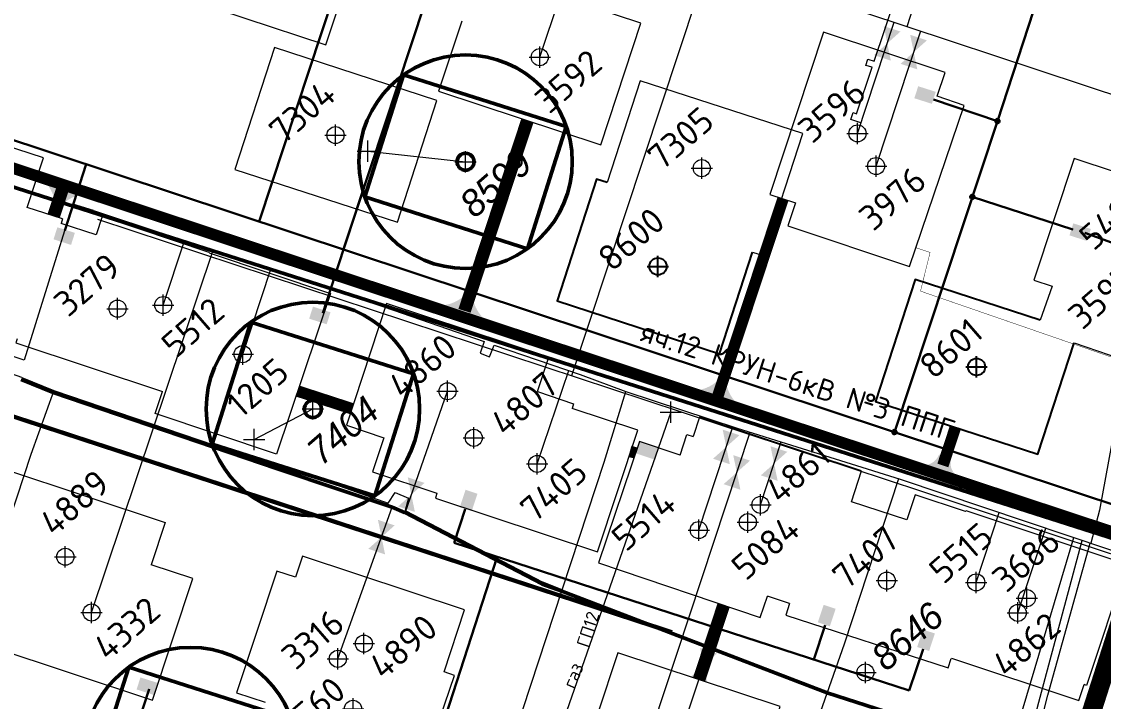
# Model space of a CAD drawing. Header units: millimetres. Extents: x 519 to 9564855, y -810 to 5021775.
# Drawn here: x 9539158 to 9539665, y 4998282 to 4998601 of the extents above; entities that cross this region are included whole.
import ezdxf

# ---------------------------------------------------------------- set-up
doc = ezdxf.new("R2010")
doc.units = ezdxf.units.MM
doc.header["$LTSCALE"] = 2
doc.header["$MEASUREMENT"] = 0
doc.header["$PDMODE"] = 2
doc.header["$PDSIZE"] = 5
for name, color, linetype in [('164 скв. на 2011 год (измененные)', 121, 'Continuous'), ('Existing roads', 41, 'Continuous'), ('Future Roads', 44, 'Continuous'), ('Injection lines', 164, 'Continuous'), ('new 100 wells', 131, 'Continuous'), ('OilColl&Flowlines', 3, 'Continuous'), ('ROAD_GROUND', 9, 'Continuous'), ('Stage 11.Object 3.Color', 172, 'Continuous'), ('Stage 12 wells.Text&Frame', 52, 'Continuous'), ('Stage8 wlls text', 7, 'Continuous'), ('Скважины  2018 года', 7, 'Continuous'), ('Скважины - Конфликты наземки', 92, 'Continuous'), ('Скважины 2017г', 221, 'Continuous'), ('Скважины 2019г.', 241, 'Continuous'), ('Скважины на 2020 год', 140, 'Continuous'), ('Скважины на 2021 год', 7, 'Continuous'), ('Скважины на 2025 год _ОСМОТР', 5, 'Continuous')]:
    doc.layers.add(name, color=color, linetype=linetype)
for name, color, linetype, lineweight in [('200 скв. на 2010 год', 61, 'Continuous', 0), ('PPLINE_GAS', 4, 'GAS_LINE', 30), ('WELLS(drilled after 2000y)', 6, 'Continuous', 40), ('Скважины на 2022 год', 60, 'Continuous', 13), ('Скважины на 2024 год-125', 10, 'Continuous', 40), ('Скважины на 2026', 222, 'Continuous', 50), ('ТХ_Проект. НГ', 244, 'g_122_n', 50), ('ТХ_Сущ. НГ', 244, 'g_122_n', 5), ('Электро', 1, 'Continuous', 30), ('Электроснаб', 1, 'Continuous', 18), ('Электроснабжене', 1, 'Continuous', 18)]:
    doc.layers.add(name, color=color, linetype=linetype, lineweight=lineweight)
doc.styles.add('92051501$0$STANDARD', font='simplex.shx')
doc.styles.add('Elect', font='isocpeur.ttf')
doc.styles.add('GeoApp', font='', dxfattribs={"height": 1})
doc.styles.add('Line_GUGK', font='')
doc.styles.get("Standard").update_dxf_attribs({"font": 'isocpeur.ttf', "width": 0.5})
doc.styles.get('GeoApp').set_extended_font_data('D431', italic=True)
doc.styles.get('Line_GUGK').set_extended_font_data('Bm431', italic=True)
doc.linetypes.add('CAB', pattern='A,0.7,-0.43403,["K",Standard,S=0.9,R=0,X=-0.4,Y=-0.3],-0.8', length=1.93403)
doc.linetypes.add('g_122_n', pattern='A,2,-2,3,-0.6,["Н",Line_GUGK,S=2,R=0,X=0,Y=-1],-3,3,-2,8,-2,8,-2,6', length=41.6)
doc.linetypes.add('GAS_LINE', pattern='A,0.5,-0.2,["G",92051501$0$STANDARD,S=0.1,R=0,X=-0.1,Y=-0.05],-0.05', length=0.75)
doc.linetypes.add('WTR_LINE', pattern='A,0.5,-0.2,["W",92051501$0$STANDARD,S=0.1,R=0,X=-0.1,Y=-0.05],-0.05', length=0.75)

msp = doc.modelspace()

# ---------------------------------------------------------------- hatches: boundary and pattern name
at = {"layer": 'Existing roads', "linetype": 'ByBlock', "lineweight": 0}
h = msp.add_hatch(color=256, dxfattribs=at)
h.paths.add_polyline_path([(9539175.26811, 4998515.30224), (9539173.68087, 4998515.899, 0.155118741), (9539169.14822, 4998525.43601), (9539177.70381, 4998522.68287)])
h.paths.add_polyline_path([(9539176.79381, 4998514.72861), (9539175.26811, 4998515.30224), (9539177.70381, 4998522.68287), (9539186.49975, 4998519.85239, 0.161550784)])
at = {"layer": 'Existing roads', "lineweight": 0}
h = msp.add_hatch(color=256, dxfattribs=at)
h.paths.add_polyline_path([(9539367.73061, 4998472.58001), (9539369.31785, 4998471.98325, 0.155118741), (9539373.85051, 4998462.44624), (9539365.29491, 4998465.19938)])
h.paths.add_polyline_path([(9539366.20491, 4998473.15364), (9539367.73061, 4998472.58001), (9539365.29491, 4998465.19938), (9539356.49897, 4998468.02986, 0.161550784)])
h = msp.add_hatch(color=256, dxfattribs=at)
h.paths.add_polyline_path([(9539486.45922, 4998432.75352), (9539488.04646, 4998432.15676, 0.155118741), (9539492.57911, 4998422.61975), (9539484.02351, 4998425.37289)])
h.paths.add_polyline_path([(9539484.93352, 4998433.32715), (9539486.45922, 4998432.75352), (9539484.02351, 4998425.37289), (9539475.22758, 4998428.20337, 0.161550784)])
msp.add_hatch(color=256, dxfattribs=at).paths.add_polyline_path([(9539598.42449, 4998386.82271, -0.406846034), (9539593.60299, 4998396.11875), (9539587.90219, 4998398.00504, -0.406846034), (9539578.48753, 4998393.41949)])
at = {"layer": 'Скважины 2019г.', "linetype": 'ByBlock', "lineweight": 0, "ltscale": 50}
h = msp.add_hatch(color=256, dxfattribs=at)
h.dxf.hatch_style = 1
h.paths.add_polyline_path([(9539447.52804, 4998404.1395), (9539445.65276, 4998398.59836), (9539454.51325, 4998395.66659), (9539456.42197, 4998401.12954)])
at = {"layer": 'Электро'}
for points in [[(9539578.13839, 4998570.49352), (9539576.34263, 4998564.8614), (9539584.55348, 4998562.24343), (9539586.34924, 4998567.87555)], [(9539650.8131, 4998506.25932), (9539649.01733, 4998500.6272), (9539657.22819, 4998498.00922), (9539659.02395, 4998503.64135)], [(9539363.31293, 4998373.29148), (9539368.92516, 4998371.4345), (9539371.63239, 4998379.61636), (9539366.02016, 4998381.47334)], [(9539531.12179, 4998319.39012), (9539536.73402, 4998317.53313), (9539539.44125, 4998325.71499), (9539533.82902, 4998327.57198)], [(9539577.64577, 4998307.82155), (9539583.258, 4998305.96456), (9539585.96523, 4998314.14642), (9539580.35299, 4998316.00341)]]:
    msp.add_hatch(color=256, dxfattribs=at).paths.add_polyline_path(points)
at = {"layer": 'Электро', "ltscale": 0.5}
for points in [[(9539174.76946, 4998504.41984), (9539172.9737, 4998498.78772), (9539181.18455, 4998496.16975), (9539182.98032, 4998501.80187)], [(9539294.54798, 4998467.24115), (9539292.75222, 4998461.60903), (9539300.96307, 4998458.99105), (9539302.75883, 4998464.62318)]]:
    msp.add_hatch(color=256, dxfattribs=at).paths.add_polyline_path(points)
at = {"layer": 'Электро', "ltscale": 7.5}
msp.add_hatch(color=256, dxfattribs=at).paths.add_polyline_path([(9539213.69862, 4998293.57798), (9539211.90286, 4998287.94586), (9539220.11371, 4998285.32788), (9539221.90947, 4998290.96)])
at = {"layer": 'Электроснаб', "lineweight": 0}
for points in [[(9539578.13839, 4998570.49352), (9539576.34263, 4998564.8614), (9539584.55348, 4998562.24343), (9539586.34924, 4998567.87555)], [(9539650.8131, 4998506.25932), (9539649.01733, 4998500.6272), (9539657.22819, 4998498.00922), (9539659.02395, 4998503.64135)], [(9539363.31293, 4998373.29148), (9539368.92516, 4998371.4345), (9539371.63239, 4998379.61636), (9539366.02016, 4998381.47334)], [(9539531.12179, 4998319.39012), (9539536.73402, 4998317.53313), (9539539.44125, 4998325.71499), (9539533.82902, 4998327.57198)], [(9539577.64577, 4998307.82155), (9539583.258, 4998305.96456), (9539585.96523, 4998314.14642), (9539580.35299, 4998316.00341)]]:
    msp.add_hatch(color=1, dxfattribs=at).paths.add_polyline_path(points)
at = {"layer": 'Электроснаб', "lineweight": 0, "ltscale": 0.5}
for points in [[(9539174.76946, 4998504.41984), (9539172.9737, 4998498.78772), (9539181.18455, 4998496.16975), (9539182.98032, 4998501.80187)], [(9539294.54798, 4998467.24115), (9539292.75222, 4998461.60903), (9539300.96307, 4998458.99105), (9539302.75883, 4998464.62318)]]:
    msp.add_hatch(color=1, dxfattribs=at).paths.add_polyline_path(points)
at = {"layer": 'Электроснаб', "lineweight": 0, "ltscale": 7.5}
msp.add_hatch(color=1, dxfattribs=at).paths.add_polyline_path([(9539213.69862, 4998293.57798), (9539211.90286, 4998287.94586), (9539220.11371, 4998285.32788), (9539221.90947, 4998290.96)])
at = {"layer": 'Электроснабжене', "lineweight": 0}
for points in [[(9539578.13839, 4998570.49352), (9539576.34263, 4998564.8614), (9539584.55348, 4998562.24343), (9539586.34924, 4998567.87555)], [(9539650.8131, 4998506.25932), (9539649.01733, 4998500.6272), (9539657.22819, 4998498.00922), (9539659.02395, 4998503.64135)], [(9539363.31293, 4998373.29148), (9539368.92516, 4998371.4345), (9539371.63239, 4998379.61636), (9539366.02016, 4998381.47334)], [(9539531.12179, 4998319.39012), (9539536.73402, 4998317.53313), (9539539.44125, 4998325.71499), (9539533.82902, 4998327.57198)], [(9539577.64577, 4998307.82155), (9539583.258, 4998305.96456), (9539585.96523, 4998314.14642), (9539580.35299, 4998316.00341)]]:
    msp.add_hatch(color=1, dxfattribs=at).paths.add_polyline_path(points)
at = {"layer": 'Электроснабжене', "lineweight": 0, "ltscale": 0.5}
for points in [[(9539174.76946, 4998504.41984), (9539172.9737, 4998498.78772), (9539181.18455, 4998496.16975), (9539182.98032, 4998501.80187)], [(9539294.54798, 4998467.24115), (9539292.75222, 4998461.60903), (9539300.96307, 4998458.99105), (9539302.75883, 4998464.62318)]]:
    msp.add_hatch(color=1, dxfattribs=at).paths.add_polyline_path(points)
at = {"layer": 'Электроснабжене', "lineweight": 0, "ltscale": 7.5}
msp.add_hatch(color=1, dxfattribs=at).paths.add_polyline_path([(9539213.69862, 4998293.57798), (9539211.90286, 4998287.94586), (9539220.11371, 4998285.32788), (9539221.90947, 4998290.96)])

# ---------------------------------------------------------------- linework, layer by layer
at = {"color": 6, "lineweight": 0, "elevation": -22.168}
msp.add_lwpolyline([(9539551.199, 4998553.296), (9539546.63, 4998554.864), (9539547.665, 4998558.116), (9539549.173, 4998557.607), (9539556.534, 4998579.386), (9539553.664, 4998580.27), (9539554.571, 4998583.192), (9539557.502, 4998582.237), (9539567.72, 4998612.566)], dxfattribs=at)
at = {"color": 5, "linetype": 'WTR_LINE', "lineweight": 0, "ltscale": 20, "const_width": 0.2}
msp.add_lwpolyline([(9539827.74005, 4998388.70594), (9539579.21966, 4998474.51916), (9539583.69866, 4998492.64794), (9539577.04629, 4998494.87415)], dxfattribs=at)
at = {"color": 3, "linetype": 'ByBlock', "lineweight": 0, "ltscale": 80}
msp.add_lwpolyline([(9539261.6, 4998445), (9539274.75889, 4998484.75892)], dxfattribs=at)
at = {"layer": '164 скв. на 2011 год (измененные)', "color": 0, "linetype": 'ByBlock', "lineweight": 0}
for points in [[(9539192.89182, 4998500.85943), (9539176.53818, 4998506.2679)], [(9539155.90195, 4998452.15118), (9539155.28202, 4998450.2776), (9539224.10671, 4998427.50297)]]:
    msp.add_lwpolyline(points, dxfattribs=at)
msp.add_circle((9539203, 4998466.3), 4, dxfattribs=at)
msp.add_point((9539203, 4998466.3), dxfattribs=at)
at = {"layer": '200 скв. на 2010 год', "color": 0, "linetype": 'ByBlock', "lineweight": 0}
for points in [[(9539245.82816, 4998492.47515), (9539302.75172, 4998473.43386), (9539277.44453, 4998398.1776), (9539220.64103, 4998417.17872), (9539224.10671, 4998427.50297)], [(9539466.54171, 4998397.70472), (9539469.73745, 4998407.36299), (9539472.63805, 4998406.3981)], [(9539149.2802, 4998389.17662), (9539149.93745, 4998391.16299), (9539225.2759, 4998366.1015), (9539218.7456, 4998346.36547)], [(9539600.37953, 4998371.31081), (9539600.53745, 4998371.76299), (9539675.8759, 4998346.7015), (9539657.06023, 4998289.83631), (9539655.84466, 4998290.23852)], [(9539517.87719, 4998328.2101), (9539507.45555, 4998331.65844)]]:
    msp.add_lwpolyline(points, dxfattribs=at)
at = {"layer": '200 скв. на 2010 год', "color": 0, "linetype": 'ByBlock', "lineweight": 0, "ltscale": 80}
msp.add_lwpolyline([(9539245.88376, 4998492.64028), (9539245.82816, 4998492.47515)], dxfattribs=at)
at = {"layer": '200 скв. на 2010 год', "color": 0, "linetype": 'ByBlock', "lineweight": 0}
for centre in [(9539261.6, 4998445), (9539498.3, 4998366.3), (9539178.5, 4998350.1), (9539629.1, 4998330.7)]:
    msp.add_circle(centre, 4, dxfattribs=at)
for p in [(9539261.6, 4998445), (9539498.3, 4998366.3), (9539178.5, 4998350.1), (9539629.1, 4998330.7)]:
    msp.add_point(p, dxfattribs=at)
at = {"layer": 'DEFPOINTS', "color": 1, "lineweight": 0, "ltscale": 80}
msp.add_point((9539400.8, 4998584.1), dxfattribs=at)
at = {"layer": 'Existing roads', "lineweight": 0}
msp.add_line((9539161.56433, 4998531.44338), (9539181.50356, 4998524.84585), dxfattribs=at)
at = {"layer": 'Existing roads', "color": 3, "linetype": 'ByBlock', "lineweight": 0, "ltscale": 80}
msp.add_line((9539624.8, 4998323.8), (9539637.93419, 4998363.48113, -21.6752), dxfattribs=at)
at = {"layer": 'Existing roads', "linetype": 'ByBlock', "lineweight": 0, "const_width": 6, "flags": 128}
for points in [[(9539365.54004, 4998465.28726), (9539395.02535, 4998554.39857)], [(9539178.58291, 4998526.53265), (9539173.01704, 4998509.71243)]]:
    msp.add_lwpolyline(points, dxfattribs=at)
at = {"layer": 'Existing roads', "lineweight": 0, "const_width": 5.4, "flags": 128}
msp.add_lwpolyline([(9539148.60604, 4998533.90683), (9540167.94326, 4998196.62661)], dxfattribs=at)
at = {"layer": 'Existing roads', "lineweight": 0, "const_width": 5.4}
for points in [[(9539514.73467, 4998517.53601), (9539483.48769, 4998423.10056)], [(9539287.37297, 4998427.70192), (9539312.75326, 4998419.44846)], [(9539443.02295, 4998399.46852), (9539445.69652, 4998398.72766)]]:
    msp.add_lwpolyline(points, dxfattribs=at)
at = {"layer": 'Existing roads', "lineweight": 0, "const_width": 5.4, "elevation": 0, "flags": 128}
msp.add_lwpolyline([(9539595.54879, 4998410.68948), (9539589.68354, 4998392.86749)], dxfattribs=at)
at = {"layer": 'Existing roads', "linetype": 'ByBlock', "lineweight": 0, "ltscale": 80, "const_width": 6}
msp.add_lwpolyline([(9539475.42772, 4998292.4927), (9539486.99218, 4998327.44079)], dxfattribs=at)
at = {"layer": 'Future Roads', "color": 4, "linetype": 'GAS_LINE', "lineweight": 0, "ltscale": 10}
msp.add_line((9539462.25, 4998417.81), (9539373.92, 4998165), dxfattribs=at)
at = {"layer": 'Future Roads', "color": 4, "lineweight": 0, "ltscale": 80}
msp.add_point((9539462.25, 4998417.81), dxfattribs=at)
at = {"layer": 'Injection lines', "lineweight": 0, "const_width": 2}
msp.add_lwpolyline([(9539462.79, 4998314.73), (9538003.15109, 4998792.58581)], dxfattribs=at)
at = {"layer": 'new 100 wells', "color": 0, "linetype": 'ByBlock', "lineweight": 0}
msp.add_lwpolyline([(9539587.10394, 4998565.8169), (9539590.79403, 4998576.96917), (9539533.80863, 4998595.8246), (9539508.66805, 4998519.84408), (9539520.71075, 4998515.80464)], dxfattribs=at)
msp.add_circle((9539549.7, 4998548.4), 4, dxfattribs=at)
msp.add_point((9539549.7, 4998548.4), dxfattribs=at)
at = {"layer": 'OilColl&Flowlines', "lineweight": 0}
for p, q in [((9539123.89216, 4998747.03568), (9540784.68084, 4998197.72698)), ((9539572.8951, 4998598.52719), (9539601, 4998683.5)), ((9539400.8, 4998584.1), (9539422.44929, 4998648.2874)), ((9539549.7, 4998548.4), (9539566.932, 4998600.4995)), ((9539558.4, 4998533.1), (9539579.33559, 4998596.39699)), ((9539443.5, 4998239.6), (9539499.38071, 4998408.44002)), ((9539306.2, 4998302.3), (9539331.67512, 4998373.27292, -22.44551))]:
    msp.add_line(p, q, dxfattribs=at)
at = {"layer": 'OilColl&Flowlines', "linetype": 'ByBlock', "lineweight": 0}
msp.add_line((9539190.8, 4998324), (9539247.81545, 4998493.68492, -20.7634), dxfattribs=at)
at = {"layer": 'OilColl&Flowlines', "lineweight": 0}
for points in [[(9539569.83159, 4998596.08596), (9539563.65157, 4998590.5814), (9539561.97449, 4998598.68574)], [(9539582.23518, 4998591.98346), (9539576.05516, 4998586.47889), (9539574.37808, 4998594.58323)], [(9539565.32865, 4998582.47706), (9539557.47154, 4998585.07683), (9539563.65157, 4998590.5814)], [(9539577.73224, 4998578.37455), (9539569.87514, 4998580.97432), (9539576.05516, 4998586.47889)], [(9539494.37049, 4998407.03309), (9539488.19047, 4998401.52852), (9539486.51339, 4998409.63286)], [(9539489.86755, 4998393.42418), (9539482.01045, 4998396.02395), (9539488.19047, 4998401.52852)], [(9539499.32812, 4998395.11307), (9539493.1481, 4998389.6085), (9539491.47102, 4998397.71284)], [(9539516.79336, 4998399.25362), (9539510.61334, 4998393.74905), (9539508.93625, 4998401.85339)], [(9539512.29042, 4998385.64471), (9539504.43331, 4998388.24448), (9539510.61334, 4998393.74905)], [(9539346.80804, 4998384.68662, -23.607), (9539340.62801, 4998379.18206, -23.607), (9539338.95093, 4998387.2864, -23.607)], [(9539494.82518, 4998381.50416), (9539486.96808, 4998384.10394), (9539493.1481, 4998389.6085)], [(9539342.3051, 4998371.07772, -23.607), (9539334.44799, 4998373.67749, -23.607), (9539340.62801, 4998379.18206, -23.607)], [(9539324.98138, 4998367.40101, -18.02546), (9539332.83849, 4998364.80124, -18.02546), (9539326.65846, 4998359.29667, -18.02546)], [(9539320.47844, 4998353.7921, -18.02546), (9539326.65846, 4998359.29667, -18.02546), (9539328.33555, 4998351.19233, -18.02546)], [(9539483.8105, 4998304.76842), (9539477.63047, 4998299.26386), (9539475.95339, 4998307.3682)], [(9539479.30756, 4998291.15952), (9539471.45045, 4998293.75929), (9539477.63047, 4998299.26386)]]:
    msp.add_solid(points, dxfattribs=at)
at = {"layer": 'PPLINE_GAS', "linetype": 'GAS_LINE', "lineweight": 0, "ltscale": 20}
msp.add_line((9539483.12639, 4998638.39928), (9539415.74847, 4998434.76579), dxfattribs=at)
at = {"layer": 'PPLINE_GAS', "linetype": 'GAS_LINE', "lineweight": 0, "ltscale": 25}
msp.add_line((9539959.2, 4998255.5), (9539193.69645, 4998508.01303), dxfattribs=at)
at = {"layer": 'PPLINE_GAS', "color": 4, "linetype": 'GAS_LINE', "lineweight": 0, "ltscale": 80}
msp.add_point((9539462.25, 4998417.81), dxfattribs=at)
at = {"layer": 'ROAD_GROUND', "color": 8, "lineweight": 0, "const_width": 9}
msp.add_lwpolyline([(9538168.13692, 4996192.29876), (9538805.97571, 4995984.92129), (9538860.69347, 4995981.95483), (9538916.32278, 4996002.79016), (9538941.43808, 4996037.20742), (9539685.18655, 4998357.98738)], dxfattribs=at)
at = {"layer": 'Stage 11.Object 3.Color', "color": 3, "linetype": 'ByBlock', "lineweight": 0, "ltscale": 80}
for p, q in [((9539337.69341, 4998370.72838, -23.607), (9539357.6, 4998427.6)), ((9539475.3, 4998362.6), (9539491.34773, 4998410.98519, -22.6868)), ((9539504.2, 4998374.4), (9539513.95454, 4998403.87325)), ((9539465.8, 4998264), (9539480.39691, 4998307.50973, -21.85582))]:
    msp.add_line(p, q, dxfattribs=at)
at = {"layer": 'Stage 12 wells.Text&Frame', "color": 0, "linetype": 'ByBlock', "lineweight": 0}
for points in [[(9539232.16191, 4998637.98572), (9539224.58202, 4998615.07759), (9539300.56255, 4998589.93701), (9539319.41798, 4998646.92241), (9539318.83809, 4998647.11428)], [(9539364.23674, 4998600.98303), (9539353.38202, 4998568.17759), (9539429.36255, 4998543.03701), (9539448.21798, 4998600.02241), (9539424.96325, 4998607.71697)], [(9539520.71075, 4998515.80464), (9539517.12217, 4998505.10606), (9539574.02996, 4998486.0177), (9539599.74199, 4998561.51264)], [(9539399.69949, 4998427.44874), (9539405.01798, 4998443.52241), (9539329.03745, 4998468.66299), (9539310.18202, 4998411.67759), (9539327.7697, 4998405.85815)], [(9539399.69949, 4998427.44874), (9539416.6759, 4998421.8015), (9539415.9486, 4998419.60344)], [(9539546.82987, 4998375.85167), (9539551.61798, 4998390.32241), (9539475.63745, 4998415.46299), (9539472.63805, 4998406.3981)], [(9539327.7697, 4998405.85815), (9539322.48202, 4998389.87759), (9539352.64909, 4998379.89586)], [(9539355.98984, 4998296.12397), (9539365.61798, 4998325.22241), (9539289.63745, 4998350.36299), (9539286.36569, 4998340.47497)], [(9539286.36569, 4998340.47497), (9539277.63745, 4998343.36299), (9539258.78202, 4998286.37759), (9539272.10961, 4998281.96773)], [(9539498.79546, 4998235.72984), (9539513.41798, 4998279.92241), (9539437.43745, 4998305.06299), (9539427.94034, 4998276.36057)], [(9539593.66834, 4998302.58585), (9539593.66834, 4998302.58585), (9539653.36255, 4998282.73701), (9539655.84466, 4998290.23852)]]:
    msp.add_lwpolyline(points, dxfattribs=at)
at = {"layer": 'Stage 12 wells.Text&Frame', "color": 0, "lineweight": 0}
msp.add_lwpolyline([(9539599.74199, 4998561.51264), (9539587.10394, 4998565.8169)], dxfattribs=at)
at = {"layer": 'Stage 12 wells.Text&Frame', "color": 0, "linetype": 'ByBlock', "lineweight": 0}
for centre in [(9539400.8, 4998584.1), (9539558.4, 4998533.1), (9539357.6, 4998427.6), (9539369.9, 4998405.8), (9539504.2, 4998374.4), (9539624.8, 4998323.8), (9539318.4, 4998309.4), (9539306.2, 4998302.3)]:
    msp.add_circle(centre, 4, dxfattribs=at)
for p in [(9539400.8, 4998584.1), (9539558.4, 4998533.1), (9539357.6, 4998427.6), (9539369.9, 4998405.8), (9539504.2, 4998374.4), (9539624.8, 4998323.8), (9539318.4, 4998309.4), (9539306.2, 4998302.3)]:
    msp.add_point(p, dxfattribs=at)
at = {"layer": 'Stage8 wlls text', "color": 0, "linetype": 'ByBlock', "lineweight": 0}
msp.add_lwpolyline([(9539149.25952, 4998325.84072), (9539143.38202, 4998308.0776), (9539219.36254, 4998282.93702), (9539238.21798, 4998339.92241), (9539218.7456, 4998346.36547)], dxfattribs=at)
msp.add_circle((9539190.8, 4998324), 4, dxfattribs=at)
msp.add_point((9539190.8, 4998324), dxfattribs=at)
at = {"layer": 'WELLS(drilled after 2000y)', "color": 0, "linetype": 'ByBlock', "lineweight": 0}
msp.add_line((9539177.21798, 4998508.32241), (9539160.65308, 4998513.70467), dxfattribs=at)
at = {"layer": 'WELLS(drilled after 2000y)', "color": 0, "lineweight": 0}
msp.add_line((9539177.21798, 4998508.32241), (9539176.53818, 4998506.2679), dxfattribs=at)
at = {"layer": 'WELLS(drilled after 2000y)', "color": 6, "lineweight": 0, "const_width": 0.2, "elevation": -22.168}
msp.add_lwpolyline([(9539551.199, 4998553.296), (9539546.5971, 4998554.76063), (9539547.665, 4998558.116), (9539549.173, 4998557.607), (9539556.534, 4998579.386), (9539553.664, 4998580.27), (9539554.571, 4998583.192), (9539557.49218, 4998582.20784), (9539567.72, 4998612.566)], dxfattribs=at)
at = {"layer": 'WELLS(drilled after 2000y)', "color": 0, "linetype": 'ByBlock', "lineweight": 0}
for points in [[(9539640.86033, 4998476.87228), (9539635.30035, 4998460.86115)], [(9539651.25365, 4998450.37252), (9539694.91846, 4998435.3186)]]:
    msp.add_lwpolyline(points, dxfattribs=at)
at = {"layer": 'Скважины  2018 года', "color": 0, "linetype": 'ByBlock', "lineweight": 0}
msp.add_lwpolyline([(9539466.54171, 4998397.70472), (9539447.52804, 4998404.1395), (9539428.29393, 4998347.30598), (9539504.07196, 4998321.6605), (9539507.45555, 4998331.65844)], dxfattribs=at)
msp.add_circle((9539475.3, 4998362.6), 4, dxfattribs=at)
for p in [(9539475.3, 4998362.6), (9539605.3, 4998338.1)]:
    msp.add_point(p, dxfattribs=at)
at = {"layer": 'Скважины - Конфликты наземки', "linetype": 'ByBlock', "lineweight": 0}
msp.add_circle((9539553.4, 4998295.9), 4, dxfattribs=at)
at = {"layer": 'Скважины - Конфликты наземки', "linetype": 'ByBlock', "lineweight": 0, "ltscale": 80}
msp.add_point((9539553.4, 4998295.9), dxfattribs=at)
at = {"layer": 'Скважины 2017г', "color": 3, "linetype": 'ByBlock', "lineweight": 0}
msp.add_line((9539605.3, 4998338.1), (9539616.10349, 4998370.81558, -21.6752), dxfattribs=at)
at = {"layer": 'Скважины 2017г', "color": 0, "linetype": 'ByBlock', "lineweight": 0}
msp.add_lwpolyline([(9539600.37953, 4998371.31081), (9539576.70522, 4998379.11632), (9539572.84222, 4998367.39974)], dxfattribs=at)
msp.add_circle((9539605.3, 4998338.1), 4, dxfattribs=at)
at = {"layer": 'Скважины 2019г.', "color": 3, "linetype": 'ByBlock', "lineweight": 0, "ltscale": 50}
msp.add_line((9539224.4, 4998468), (9539234.37446, 4998498.13774), dxfattribs=at)
at = {"layer": 'Скважины 2019г.', "color": 0, "linetype": 'ByBlock', "lineweight": 0}
for points in [[(9539245.88376, 4998492.64028), (9539195.82804, 4998509.5395), (9539192.89101, 4998500.85704)], [(9539347.18462, 4998254.24495), (9539360.80607, 4998294.49402), (9539355.98984, 4998296.12397)]]:
    msp.add_lwpolyline(points, dxfattribs=at)
for centre in [(9539224.4, 4998468), (9539313.3, 4998278.9)]:
    msp.add_circle(centre, 4, dxfattribs=at)
for p in [(9539224.4, 4998468), (9539313.3, 4998278.9)]:
    msp.add_point(p, dxfattribs=at)
at = {"layer": 'Скважины на 2020 год', "color": 0, "linetype": 'ByBlock', "lineweight": 0}
for points in [[(9539708.91554, 4998517.57836), (9539651.23745, 4998536.66299), (9539632.38202, 4998479.6776), (9539640.86033, 4998476.87228)], [(9539352.64909, 4998379.89586), (9539351.88202, 4998377.5776), (9539427.86254, 4998352.43702), (9539446.71798, 4998409.42241), (9539415.9486, 4998419.60344)]]:
    msp.add_lwpolyline(points, dxfattribs=at)
msp.add_circle((9539399.6, 4998393.6), 4, dxfattribs=at)
at = {"layer": 'Скважины на 2021 год', "color": 0, "linetype": 'ByBlock', "lineweight": 0}
msp.add_point((9539399.6, 4998393.6), dxfattribs=at)
at = {"layer": 'Скважины на 2022 год', "color": 0, "linetype": 'ByBlock', "lineweight": 0}
for points in [[(9539160.65308, 4998513.70467), (9539168.21277, 4998536.97102), (9539092.12825, 4998561.69238), (9539086.56843, 4998545.10563)], [(9539572.84222, 4998367.39974), (9539546.82987, 4998375.85167)], [(9539517.87719, 4998328.2101), (9539516.10241, 4998322.74789), (9539592.18693, 4998298.02653), (9539593.63985, 4998302.49817)]]:
    msp.add_lwpolyline(points, dxfattribs=at)
msp.add_circle((9539563.4, 4998338.9), 4, dxfattribs=at)
msp.add_point((9539563.4, 4998338.9), dxfattribs=at)
at = {"layer": 'Скважины на 2024 год-125', "color": 0, "linetype": 'ByBlock', "lineweight": 0}
msp.add_lwpolyline([(9539257.98723, 4998531.52898), (9539334.07175, 4998506.80762), (9539352.61277, 4998563.87102), (9539276.52825, 4998588.59238)], close=True, dxfattribs=at)
msp.add_lwpolyline([(9539500.44839, 4998492.83981), (9539505.47175, 4998491.20762), (9539524.01277, 4998548.27102), (9539447.92825, 4998572.99238), (9539432.45161, 4998525.36019)], dxfattribs=at)
for centre in [(9539305.1, 4998547.6), (9539476.7, 4998532.1)]:
    msp.add_circle(centre, 4, dxfattribs=at)
for p in [(9539305.1, 4998547.6), (9539476.7, 4998532.1)]:
    msp.add_point(p, dxfattribs=at)
at = {"layer": 'Скважины на 2025 год _ОСМОТР', "color": 0, "linetype": 'ByBlock', "lineweight": -2}
for points in [[(9539432.45161, 4998525.36019), (9539427.42825, 4998526.99238), (9539408.88723, 4998469.92898), (9539484.97175, 4998445.20762), (9539500.44839, 4998492.83981)], [(9539635.30035, 4998460.86115), (9539576.72825, 4998479.89238), (9539558.18723, 4998422.82898), (9539634.27175, 4998398.10762), (9539651.25365, 4998450.37252)]]:
    msp.add_lwpolyline(points, dxfattribs=at)
for centre in [(9539456.2, 4998486.1), (9539605.5, 4998439)]:
    msp.add_circle(centre, 4, dxfattribs=at)
for p in [(9539456.2, 4998486.1), (9539605.5, 4998439)]:
    msp.add_point(p, dxfattribs=at)
at = {"layer": 'Скважины на 2026'}
msp.add_line((9536427.64777, 4999394.69832), (9542059.39265, 4997594.73601), dxfattribs=at)
at = {"layer": 'Скважины на 2026', "lineweight": 0}
msp.add_line((9539320.3, 4998540.1), (9539366.03, 4998535.12), dxfattribs=at)
at = {"layer": 'Скважины на 2026', "lineweight": 5}
msp.add_line((9539267, 4998405), (9539294.49, 4998419.32), dxfattribs=at)
at = {"layer": 'Скважины на 2026', "linetype": 'ByBlock', "ltscale": 50}
for points in [[(9539318.80913, 4998518.68257), (9539395.03178, 4998494.39044), (9539413.25087, 4998551.55743), (9539337.02822, 4998575.84956)], [(9539247.26913, 4998402.88257), (9539323.49178, 4998378.59044), (9539341.71087, 4998435.75743), (9539265.48822, 4998460.04956)], [(9539189.95913, 4998241.20257), (9539266.18178, 4998216.91044), (9539284.40087, 4998274.07743), (9539208.17822, 4998298.36956)]]:
    msp.add_lwpolyline(points, close=True, dxfattribs=at)
for centre in [(9539366.03, 4998535.12), (9539294.49, 4998419.32), (9539237.18, 4998257.64)]:
    msp.add_circle(centre, 50, dxfattribs=at)
at = {"layer": 'Скважины на 2026', "linetype": 'ByBlock'}
for centre in [(9539366.03, 4998535.12), (9539294.49, 4998419.32)]:
    msp.add_circle(centre, 4, dxfattribs=at)
at = {"layer": 'Скважины на 2026', "linetype": 'ByBlock', "lineweight": 0}
for p in [(9539320.3, 4998540.1), (9539366.03, 4998535.12), (9539294.49, 4998419.32), (9539267, 4998405)]:
    msp.add_point(p, dxfattribs=at)
at = {"layer": 'ТХ_Проект. НГ', "color": 3, "linetype": 'ByBlock', "ltscale": 0.3}
for p, q in [((9539306.75398, 4998381.67379, -22.5195), (9539331.67512, 4998373.27292, -22.44551)), ((9539331.67512, 4998373.27292, -22.44551), (9539337.399, 4998370.88197, -23.607)), ((9539401.8969, 4998337.23397, -23.607), (9539411.14162, 4998334.03396, -23.58701)), ((9539411.14162, 4998334.03396, -23.58701), (9539535.51342, 4998286.40055, -20.47806)), ((9539535.51342, 4998286.40055, -20.47806), (9539635.59622, 4998254.2647, -22.1098))]:
    msp.add_line(p, q, dxfattribs=at)
for points, elevation in [([(9539157.7418, 4998433.16887), (9539172.7597, 4998427.01767), (9539277.8477, 4998391.30657), (9539306.7521, 4998381.67441)], -22.5195), ([(9539337.399, 4998370.88197), (9539401.8969, 4998337.23397)], -23.607)]:
    msp.add_lwpolyline(points, dxfattribs=dict(at, elevation=elevation))
at = {"layer": 'ТХ_Сущ. НГ', "color": 3, "linetype": 'ByBlock', "lineweight": 13, "ltscale": 0.3}
msp.add_line((9539191.6409, 4998512.2948, -21.7634), (9539327.746, 4998467.205, -21.7634), dxfattribs=at)
for points, elevation in [([(9539191.6409, 4998512.2948), (9539181.953, 4998515.2781), (9539159.2728, 4998442.1931), (9539122.0355, 4998454.7052), (9539116.8357, 4998456.9836), (9539057.6839, 4998477.2454), (9538980.9992, 4998502.6194)], -22.7634), ([(9539681.4, 4998471.4), (9539663.1067, 4998371.9453), (9539659.02473, 4998356.39536)], -23.0315), ([(9539327.746, 4998467.205), (9539374.6929, 4998450.8862), (9539372.889, 4998445.3814), (9539377.3127, 4998443.7748), (9539379.5027, 4998449.2246)], -23.805), ([(9539158.0478, 4998434.1209), (9539112.9394, 4998449.9614), (9539113.08508, 4998450.47343)], -22.5195), ([(9539379.5027, 4998449.2246), (9539419.7548, 4998435.4858)], -23.52), ([(9539158.0478, 4998434.1209), (9539173.0657, 4998427.9697), (9539278.1537, 4998392.2586), (9539307.241, 4998383.169)], -22.5195), ([(9539419.7548, 4998435.4858), (9539441.1469, 4998427.4397)], -22.7787), ([(9539173.0657, 4998427.9697), (9539162.2912, 4998397.9563), (9539149, 4998357.6)], -22.9065), ([(9539411.3505, 4998334.6588), (9539415.4474, 4998347.4265), (9539431.0442, 4998394.4438), (9539441.11305, 4998427.45079)], -23.755), ([(9539441.1469, 4998427.4397), (9539493.2902, 4998410.3485), (9539569.7233, 4998386.3979)], -23.6868), ([(9539307.241, 4998383.169), (9539329.729, 4998375.191), (9539333.008, 4998380.224), (9539339.28, 4998377.57), (9539337.705, 4998371.834)], -23.626), ([(9539568.90723, 4998386.65362), (9539543.4491, 4998309.0939), (9539518.0706, 4998237.2542)], -22.48), ([(9539569.7233, 4998386.3979), (9539706.8376, 4998340.3317), (9539769.66345, 4998319.44236)], -22.6752), ([(9539337.705, 4998371.834), (9539402.2029, 4998338.186)], -23.607), ([(9539587.6, 4998134.1), (9539603.86909, 4998145.57414), (9539630.3065, 4998251.4941), (9539638.8692, 4998285.2802), (9539658.75206, 4998356.48697)], -23.1098), ([(9539597.5, 4998173.4), (9539599.10795, 4998177.8829), (9539603.04837, 4998176.3845), (9539626.7684, 4998252.0794), (9539635.9161, 4998286.5994), (9539654.8969, 4998357.78218)], -23.2936), ([(9539597.7, 4998201.3), (9539597.7, 4998201.3), (9539603.60761, 4998199.58342), (9539651.08775, 4998359.06194), (9539651.08775, 4998359.06194), (9539651.08775, 4998359.06194)], -23.2936), ([(9539311.91286, 4998032.50256), (9539411.3505, 4998334.6588), (9539402.2029, 4998338.186)], -23.755)]:
    msp.add_lwpolyline(points, dxfattribs=dict(at, elevation=elevation))
at = {"layer": 'ТХ_Сущ. НГ', "color": 3, "linetype": 'ByBlock', "lineweight": 13, "ltscale": 0.3, "true_color": 0x05ff05, "elevation": -23.139}
msp.add_lwpolyline([(9539399.6, 4998393.6), (9539414.50769, 4998437.27674)], dxfattribs=at)
at = {"layer": 'Электро', "ltscale": 0.5}
for p, q in [((9538459.6764, 4998775.15445, 0), (9539676.42411, 4998372.28521, 0)), ((9539304.66712, 4998614.10801), (9539269.2759, 4998507.2015, 0)), ((9539585.23551, 4998564.26704), (9539615.29302, 4998554.17373, 0)), ((9539603.49397, 4998518.6816, 0), (9539650.53211, 4998503.36256)), ((9539308.80349, 4998494.00563, 0), (9539299.09281, 4998464.11922, 0))]:
    msp.add_line(p, q, dxfattribs=at)
at = {"layer": 'Электро', "ltscale": 3}
for q in [(9539640.01989, 4998630.2564), (9539567.02574, 4998408.50515, 0)]:
    msp.add_line((9539615.29302, 4998554.17373, 0), q, dxfattribs=at)
at = {"layer": 'Электро'}
for p, q in [((9539308.80349, 4998494.00563, 0), (9539346.94799, 4998609.1725)), ((9539365.91147, 4998372.42752), (9539360.76152, 4998356.58792)), ((9539360.76456, 4998356.58693), (9539573.97213, 4998287.43729, 0)), ((9539380.82359, 4998350.06936, 0), (9539299.17088, 4998097.96311, 0)), ((9539529.26528, 4998301.93433, 0), (9539534.6182, 4998318.11207)), ((9539580.44713, 4998306.77348), (9539573.97213, 4998287.43729)), ((9539217.85857, 4998288.10084), (9539168.99927, 4998140.30294, 0))]:
    msp.add_line(p, q, dxfattribs=at)
at = {"layer": 'Электро', "ltscale": 25}
msp.add_line((9539178.22842, 4998502.98718), (9539188.27665, 4998533.91247), dxfattribs=at)
at = {"layer": 'Электро', "ltscale": 2}
msp.add_line((9539656.24408, 4998501.84169), (9539726.8, 4998476), dxfattribs=at)
at = {"layer": 'Электро', "ltscale": 3}
for start, end in [(162, 342), (342, 162)]:
    msp.add_arc((9539615.29853, 4998554.17188, 0), 1, start, end, dxfattribs=at)
at = {"layer": 'Электро', "ltscale": 0.5}
for start, end in [(162, 342), (342, 162)]:
    msp.add_arc((9539603.49397, 4998518.6816, 0), 1, start, end, dxfattribs=at)
at = {"layer": 'Электро', "ltscale": 80}
for start, end in [(162, 342), (342, 162)]:
    msp.add_arc((9539567.02574, 4998408.50515, 0), 1, start, end, dxfattribs=at)
at = {"layer": 'Электро'}
for start, end in [(162, 342), (342, 162)]:
    msp.add_arc((9539567.08172, 4998408.67409, 0), 0.5, start, end, dxfattribs=at)
at = {"layer": 'Электроснаб', "color": 1, "lineweight": 0, "ltscale": 0.5}
for p, q in [((9538450.18307, 4998778.29768, 0), (9539676.42411, 4998372.28521, 0)), ((9539304.66712, 4998614.10801), (9539269.2759, 4998507.2015, 0)), ((9539585.23551, 4998564.26704), (9539615.29302, 4998554.17373, 0)), ((9539603.49397, 4998518.6816, 0), (9539650.53211, 4998503.36256)), ((9539308.80349, 4998494.00563, 0), (9539299.09281, 4998464.11922, 0))]:
    msp.add_line(p, q, dxfattribs=at)
at = {"layer": 'Электроснаб', "color": 1, "lineweight": 0, "ltscale": 3}
for q in [(9539640.01989, 4998630.2564), (9539567.02574, 4998408.50515, 0)]:
    msp.add_line((9539615.29302, 4998554.17373, 0), q, dxfattribs=at)
at = {"layer": 'Электроснаб', "color": 1, "lineweight": 0}
for p, q in [((9539308.80349, 4998494.00563, 0), (9539346.94799, 4998609.1725)), ((9539365.91147, 4998372.42752), (9539360.76152, 4998356.58792)), ((9539360.76456, 4998356.58693), (9539573.97213, 4998287.43729, 0)), ((9539380.82359, 4998350.06936, 0), (9539299.17088, 4998097.96311, 0)), ((9539529.26528, 4998301.93433, 0), (9539534.6182, 4998318.11207)), ((9539580.44713, 4998306.77348), (9539573.97213, 4998287.43729)), ((9539217.85857, 4998288.10084), (9539168.99927, 4998140.30294, 0))]:
    msp.add_line(p, q, dxfattribs=at)
at = {"layer": 'Электроснаб', "color": 1, "lineweight": 0, "ltscale": 25}
msp.add_line((9539178.22842, 4998502.98718), (9539188.27665, 4998533.91247), dxfattribs=at)
at = {"layer": 'Электроснаб', "color": 1, "linetype": 'CAB', "lineweight": 0, "ltscale": 2}
msp.add_line((9539656.24408, 4998501.84169), (9539727.13427, 4998475.23782), dxfattribs=at)
at = {"layer": 'Электроснаб', "color": 1, "lineweight": 0, "ltscale": 3}
for start, end in [(162, 342), (342, 162)]:
    msp.add_arc((9539615.29853, 4998554.17188, 0), 1, start, end, dxfattribs=at)
at = {"layer": 'Электроснаб', "color": 1, "lineweight": 0, "ltscale": 0.5}
for start, end in [(162, 342), (342, 162)]:
    msp.add_arc((9539603.49397, 4998518.6816, 0), 1, start, end, dxfattribs=at)
at = {"layer": 'Электроснаб', "color": 1, "lineweight": 0, "ltscale": 80}
for start, end in [(162, 342), (342, 162)]:
    msp.add_arc((9539567.02574, 4998408.50515, 0), 1, start, end, dxfattribs=at)
at = {"layer": 'Электроснаб', "color": 1, "lineweight": 0}
for start, end in [(162, 342), (342, 162)]:
    msp.add_arc((9539567.08172, 4998408.67409, 0), 0.5, start, end, dxfattribs=at)
at = {"layer": 'Электроснабжене', "color": 1, "lineweight": 0, "ltscale": 0.5}
for p, q in [((9538450.18307, 4998778.29768, 0), (9539676.42411, 4998372.28521, 0)), ((9539304.66712, 4998614.10801), (9539269.2759, 4998507.2015, 0)), ((9539585.23551, 4998564.26704), (9539615.29302, 4998554.17373, 0)), ((9539603.49397, 4998518.6816, 0), (9539650.53211, 4998503.36256)), ((9539308.80349, 4998494.00563, 0), (9539299.09281, 4998464.11922, 0))]:
    msp.add_line(p, q, dxfattribs=at)
at = {"layer": 'Электроснабжене', "color": 1, "lineweight": 0, "ltscale": 3}
for q in [(9539640.01989, 4998630.2564), (9539567.02574, 4998408.50515, 0)]:
    msp.add_line((9539615.29302, 4998554.17373, 0), q, dxfattribs=at)
at = {"layer": 'Электроснабжене', "color": 1, "lineweight": 0}
for p, q in [((9539308.60349, 4998493.90563, 0), (9539346.74799, 4998609.0725)), ((9539365.91147, 4998372.42752), (9539360.76152, 4998356.58792)), ((9539360.76456, 4998356.58693), (9539573.97213, 4998287.43729, 0)), ((9539380.82359, 4998350.06936, 0), (9539299.17088, 4998097.96311, 0)), ((9539529.26528, 4998301.93433, 0), (9539534.6182, 4998318.11207)), ((9539580.44713, 4998306.77348), (9539573.97213, 4998287.43729)), ((9539217.85857, 4998288.10084), (9539168.99927, 4998140.30294, 0))]:
    msp.add_line(p, q, dxfattribs=at)
at = {"layer": 'Электроснабжене', "color": 1, "lineweight": 0, "ltscale": 25}
msp.add_line((9539178.22842, 4998502.98718), (9539188.27665, 4998533.91247), dxfattribs=at)
at = {"layer": 'Электроснабжене', "color": 1, "linetype": 'CAB', "lineweight": 0, "ltscale": 2}
msp.add_line((9539656.24408, 4998501.84169), (9539727.13427, 4998475.23782), dxfattribs=at)
at = {"layer": 'Электроснабжене', "color": 1, "lineweight": 0, "ltscale": 3}
for start, end in [(162, 342), (342, 162)]:
    msp.add_arc((9539615.29853, 4998554.17188, 0), 1, start, end, dxfattribs=at)
at = {"layer": 'Электроснабжене', "color": 1, "lineweight": 0, "ltscale": 0.5}
for start, end in [(162, 342), (342, 162)]:
    msp.add_arc((9539603.49397, 4998518.6816, 0), 1, start, end, dxfattribs=at)
at = {"layer": 'Электроснабжене', "color": 1, "lineweight": 0, "ltscale": 80}
for start, end in [(162, 342), (342, 162)]:
    msp.add_arc((9539567.02574, 4998408.50515, 0), 1, start, end, dxfattribs=at)
at = {"layer": 'Электроснабжене', "color": 1, "lineweight": 0}
for start, end in [(162, 342), (342, 162)]:
    msp.add_arc((9539567.08172, 4998408.67409, 0), 0.5, start, end, dxfattribs=at)

# ---------------------------------------------------------------- texts
at = {"layer": '164 скв. на 2011 год (измененные)', "color": 0, "linetype": 'ByBlock', "lineweight": 0, "style": 'Elect'}
msp.add_text('3279', height=12, rotation=41, dxfattribs=at).set_placement((9539179.852, 4998461.89854))
at = {"layer": '200 скв. на 2010 год', "color": 0, "linetype": 'ByBlock', "lineweight": 0, "style": 'Elect'}
for s, p in [('1205', (9539260.77577, 4998414.50662)), ('4889', (9539173.12867, 4998359.09665)), ('5084', (9539497.34073, 4998338.38902)), ('3686', (9539619.47992, 4998332.80287))]:
    msp.add_text(s, height=12, rotation=41, dxfattribs=at).set_placement(p)
at = {"layer": 'Future Roads', "color": 4, "lineweight": 0, "ltscale": 80}
msp.add_text('газ', height=6, rotation=65.9598697, dxfattribs=at).set_placement((9539416.84689, 4998287.8614))
at = {"layer": 'new 100 wells', "color": 0, "linetype": 'ByBlock', "lineweight": 0, "style": 'Elect'}
msp.add_text('3596', height=12, rotation=41, dxfattribs=at).set_placement((9539528.52725, 4998543.1993))
at = {"layer": 'PPLINE_GAS', "color": 4, "linetype": 'GAS_LINE', "lineweight": 0, "ltscale": 80}
msp.add_text('ГП12', height=6, rotation=71.6102424, dxfattribs=at).set_placement((9539423.57852, 4998307.12804))
at = {"layer": 'Stage 12 wells.Text&Frame', "color": 0, "linetype": 'ByBlock', "lineweight": 0, "style": 'Elect'}
for s, p in [('3592', (9539405.26985, 4998557.05143)), ('3976', (9539557.10078, 4998502.14163)), ('4860', (9539336.52997, 4998423.38909)), ('4807', (9539384.458, 4998405.9306)), ('4861', (9539513.37306, 4998374.36208)), ('3316', (9539286.47691, 4998296.52866)), ('4890', (9539327.47212, 4998291.94112)), ('4862', (9539619.55108, 4998292.86626))]:
    msp.add_text(s, height=12, rotation=41, dxfattribs=at).set_placement(p)
at = {"layer": 'Stage8 wlls text', "color": 0, "linetype": 'ByBlock', "lineweight": 0, "style": 'Elect'}
msp.add_text('4332', height=12, rotation=41, dxfattribs=at).set_placement((9539198.35612, 4998300.74148))
at = {"layer": 'WELLS(drilled after 2000y)', "color": 0, "linetype": 'ByBlock', "lineweight": 0, "style": 'Elect'}
msp.add_text('3597', height=12, rotation=41, dxfattribs=at).set_placement((9539655.09662, 4998455.96245))
at = {"layer": 'Скважины  2018 года', "color": 0, "linetype": 'ByBlock', "lineweight": 0, "style": 'Elect'}
msp.add_text('5514', height=12, rotation=41, dxfattribs=at).set_placement((9539441.18363, 4998352.00763))
at = {"layer": 'Скважины - Конфликты наземки', "lineweight": 35, "style": 'GeoApp'}
msp.add_text('8646', height=12.5, rotation=40.8868203, dxfattribs=at).set_placement((9539563.08776, 4998295.94984))
at = {"layer": 'Скважины 2017г', "color": 0, "linetype": 'ByBlock', "lineweight": 0, "style": 'Elect'}
msp.add_text('5515', height=12, rotation=41, dxfattribs=at).set_placement((9539589.95016, 4998336.72291))
at = {"layer": 'Скважины 2019г.', "color": 0, "linetype": 'ByBlock', "lineweight": 0, "style": 'Elect'}
for s, p in [('5512', (9539230.24749, 4998442.57651)), ('5560', (9539284.95029, 4998263.18891))]:
    msp.add_text(s, height=12, rotation=41, dxfattribs=at).set_placement(p)
at = {"layer": 'Скважины на 2020 год', "color": 0, "linetype": 'ByBlock', "lineweight": 0, "style": 'Elect'}
for s, p in [('5424', (9539660.28633, 4998492.94804)), ('7405', (9539398.29448, 4998365.52473))]:
    msp.add_text(s, height=12, rotation=41, dxfattribs=at).set_placement(p)
at = {"layer": 'Скважины на 2022 год', "color": 0, "linetype": 'ByBlock', "lineweight": 0, "style": 'Elect'}
msp.add_text('7407', height=12, rotation=41, dxfattribs=at).set_placement((9539544.57422, 4998334.13273))
at = {"layer": 'Скважины на 2024 год-125', "color": 0, "linetype": 'ByBlock', "lineweight": 0, "style": 'Elect'}
for s, p in [('7304', (9539280.61127, 4998542.69182)), ('7305', (9539457.97377, 4998530.43451))]:
    msp.add_text(s, height=12, rotation=41, dxfattribs=at).set_placement(p)
at = {"layer": 'Скважины на 2025 год _ОСМОТР', "color": 0, "linetype": 'ByBlock', "lineweight": -2, "style": 'Elect'}
for s, p in [('8600', (9539434.67035, 4998483.09109)), ('8601', (9539585.3259, 4998432.6476))]:
    msp.add_text(s, height=12, rotation=41, dxfattribs=at).set_placement(p)
at = {"layer": 'Скважины на 2026', "linetype": 'ByBlock', "style": 'Line_GUGK'}
for s, p in [('8599', (9539370.18466, 4998508.17423)), ('7404', (9539298.64466, 4998392.37423))]:
    msp.add_text(s, height=12.5, rotation=41, dxfattribs=at).set_placement(p)
at = {"layer": 'Электро'}
msp.add_text('яч.12 КРУН-6кВ №3 ППГ', height=10, rotation=342.0274213, dxfattribs=at).set_placement((9539447.3341, 4998451.34434, -0.00385))
at = {"layer": 'Электроснаб', "color": 1, "lineweight": 0}
msp.add_text('яч.12 КРУН-6кВ №3 ППГ', height=10, rotation=342.0274213, dxfattribs=at).set_placement((9539447.3341, 4998451.34434, -0.00385))
at = {"layer": 'Электроснабжене', "color": 1, "lineweight": 0}
msp.add_text('яч.12 КРУН-6кВ №3 ППГ', height=10, rotation=342.0274213, dxfattribs=at).set_placement((9539447.3341, 4998451.34434, -0.00385))

doc.saveas('drawing.dxf')
